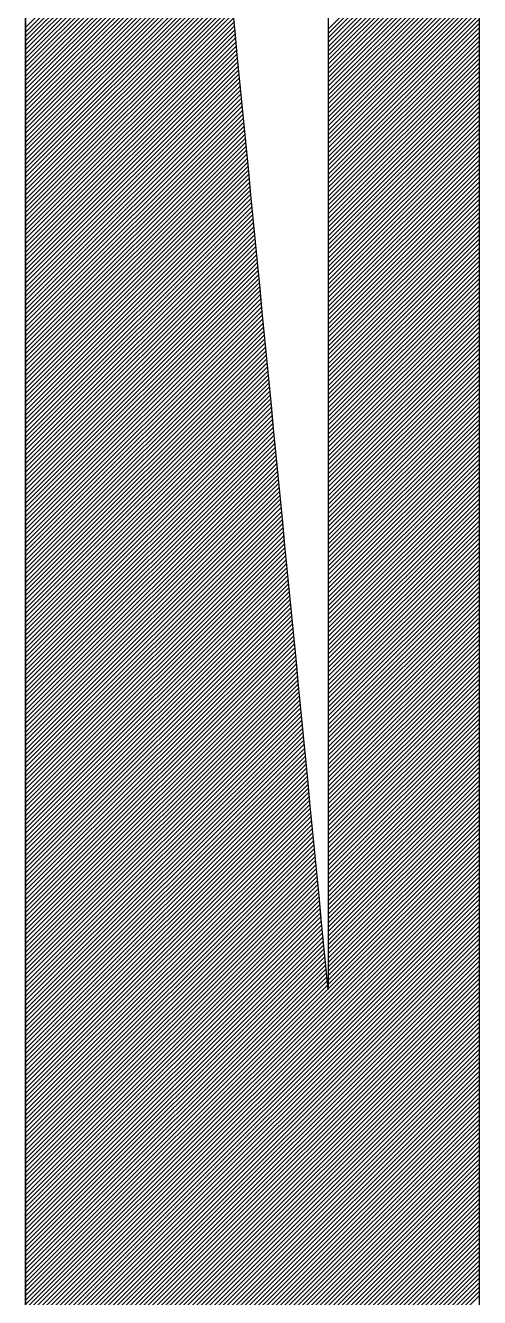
# Model space of a CAD drawing. Header units: inches. Extents: x 21 to 120937, y -15239 to 12027.
# Drawn here: x 41208.8119 to 41208.8692, y 12005.2932 to 12005.4541 of the extents above; entities that cross this region are included whole.
import ezdxf

# ---------------------------------------------------------------- set-up
doc = ezdxf.new("R2010")
doc.units = ezdxf.units.IN
doc.header["$MEASUREMENT"] = 0
doc.layers.add('ONDOCS', color=7, linetype='Continuous', lineweight=0)

# ---------------------------------------------------------------- blocks, each defined once
blk = doc.blocks.new('240A1')
at = {"layer": 'ONDOCS', "color": 7, "linetype": 'Continuous', "lineweight": -3, "ltscale": 100}
for p, q in [((1046099.8323, 286304.0565), (1046100.4442, 286304.6684)), ((1046099.8323, 286304.0424), (1046100.4454, 286304.6555)), ((1046099.8323, 286304.0282), (1046100.4467, 286304.6426)), ((1046099.8323, 286304.0141), (1046100.4479, 286304.6297)), ((1046099.8323, 286303.9999), (1046100.4492, 286304.6168)), ((1046099.8323, 286303.9858), (1046100.4504, 286304.604)), ((1046099.8323, 286303.9716), (1046100.4517, 286304.5911)), ((1046099.8323, 286303.9575), (1046100.4529, 286304.5782)), ((1046099.8323, 286303.9434), (1046100.4542, 286304.5653)), ((1046099.8323, 286303.9292), (1046100.4554, 286304.5524)), ((1046099.8323, 286303.9151), (1046100.4567, 286304.5395)), ((1046100.8034, 286304.0519), (1046101.289, 286304.5375)), ((1046099.8323, 286303.9009), (1046100.4579, 286304.5266)), ((1046099.8323, 286303.8868), (1046100.4592, 286304.5137)), ((1046099.8323, 286303.8726), (1046100.4604, 286304.5008)), ((1046099.8323, 286303.8585), (1046100.4617, 286304.4879)), ((1046100.8034, 286304.0377), (1046101.289, 286304.5233)), ((1046100.8034, 286304.0236), (1046101.289, 286304.5092)), ((1046100.8034, 286304.0095), (1046101.289, 286304.495)), ((1046099.8323, 286303.8444), (1046100.4629, 286304.475)), ((1046099.8323, 286303.8302), (1046100.4642, 286304.4622)), ((1046099.8323, 286303.8161), (1046100.4654, 286304.4493)), ((1046100.8034, 286303.9953), (1046101.289, 286304.4809)), ((1046100.8034, 286303.9812), (1046101.289, 286304.4668)), ((1046100.8034, 286303.967), (1046101.289, 286304.4526)), ((1046099.8323, 286303.8019), (1046100.4667, 286304.4364)), ((1046099.8323, 286303.7878), (1046100.4679, 286304.4235)), ((1046099.8323, 286303.7737), (1046100.4692, 286304.4106)), ((1046100.8034, 286303.9529), (1046101.289, 286304.4385)), ((1046100.8034, 286303.9387), (1046101.289, 286304.4243)), ((1046100.8034, 286303.9246), (1046101.289, 286304.4102)), ((1046099.8323, 286303.7595), (1046100.4704, 286304.3977)), ((1046099.8323, 286303.7454), (1046100.4717, 286304.3848)), ((1046099.8323, 286303.7312), (1046100.473, 286304.3719)), ((1046100.8034, 286303.9105), (1046101.289, 286304.3961)), ((1046100.8034, 286303.8963), (1046101.289, 286304.3819)), ((1046100.8034, 286303.8822), (1046101.289, 286304.3678)), ((1046099.8323, 286303.7171), (1046100.4742, 286304.359)), ((1046099.8323, 286303.7029), (1046100.4755, 286304.3461)), ((1046099.8323, 286303.6888), (1046100.4767, 286304.3332)), ((1046100.8034, 286303.868), (1046101.289, 286304.3536)), ((1046100.8034, 286303.8539), (1046101.289, 286304.3395)), ((1046100.8034, 286303.8397), (1046101.289, 286304.3253)), ((1046099.8323, 286303.6747), (1046100.478, 286304.3204)), ((1046099.8323, 286303.6605), (1046100.4792, 286304.3075)), ((1046099.8323, 286303.6464), (1046100.4805, 286304.2946)), ((1046100.8034, 286303.8256), (1046101.289, 286304.3112)), ((1046100.8034, 286303.8115), (1046101.289, 286304.2971)), ((1046099.8323, 286303.6322), (1046100.4817, 286304.2817)), ((1046099.8323, 286303.6181), (1046100.483, 286304.2688)), ((1046099.8323, 286303.6039), (1046100.4842, 286304.2559)), ((1046099.8323, 286303.5898), (1046100.4855, 286304.243)), ((1046100.8034, 286303.7973), (1046101.289, 286304.2829)), ((1046100.8034, 286303.7832), (1046101.289, 286304.2688)), ((1046100.8034, 286303.769), (1046101.289, 286304.2546)), ((1046099.8323, 286303.5757), (1046100.4867, 286304.2301)), ((1046099.8323, 286303.5615), (1046100.488, 286304.2172)), ((1046099.8323, 286303.5474), (1046100.4892, 286304.2043)), ((1046100.8034, 286303.7549), (1046101.289, 286304.2405)), ((1046100.8034, 286303.7408), (1046101.289, 286304.2263)), ((1046100.8034, 286303.7266), (1046101.289, 286304.2122)), ((1046099.8323, 286303.5332), (1046100.4905, 286304.1915)), ((1046099.8323, 286303.5191), (1046100.4917, 286304.1786)), ((1046099.8323, 286303.505), (1046100.493, 286304.1657)), ((1046100.8034, 286303.7125), (1046101.289, 286304.1981)), ((1046100.8034, 286303.6983), (1046101.289, 286304.1839)), ((1046100.8034, 286303.6842), (1046101.289, 286304.1698)), ((1046099.8323, 286303.4908), (1046100.4942, 286304.1528)), ((1046099.8323, 286303.4767), (1046100.4955, 286304.1399)), ((1046099.8323, 286303.4625), (1046100.4967, 286304.127)), ((1046100.8034, 286303.67), (1046101.289, 286304.1556)), ((1046100.8034, 286303.6559), (1046101.289, 286304.1415)), ((1046100.8034, 286303.6418), (1046101.289, 286304.1274)), ((1046099.8323, 286303.4484), (1046100.498, 286304.1141)), ((1046099.8323, 286303.4342), (1046100.4992, 286304.1012)), ((1046099.8323, 286303.4201), (1046100.5005, 286304.0883)), ((1046100.8034, 286303.6276), (1046101.289, 286304.1132)), ((1046100.8034, 286303.6135), (1046101.289, 286304.0991)), ((1046100.8034, 286303.5993), (1046101.289, 286304.0849)), ((1046099.8323, 286303.406), (1046100.5017, 286304.0754)), ((1046099.8323, 286303.3918), (1046100.503, 286304.0625)), ((1046099.8323, 286303.3777), (1046100.5042, 286304.0497)), ((1046100.8034, 286303.5852), (1046101.289, 286304.0708)), ((1046100.8034, 286303.571), (1046101.289, 286304.0566)), ((1046100.8034, 286303.5569), (1046101.289, 286304.0425)), ((1046099.8323, 286303.3635), (1046100.5055, 286304.0368)), ((1046099.8323, 286303.3494), (1046100.5067, 286304.0239)), ((1046099.8323, 286303.3352), (1046100.508, 286304.011)), ((1046099.8323, 286303.3211), (1046100.5092, 286303.9981)), ((1046100.8034, 286303.5428), (1046101.289, 286304.0284)), ((1046100.8034, 286303.5286), (1046101.289, 286304.0142)), ((1046100.8034, 286303.5145), (1046101.289, 286304.0001)), ((1046099.8323, 286303.307), (1046100.5105, 286303.9852)), ((1046099.8323, 286303.2928), (1046100.5117, 286303.9723)), ((1046099.8323, 286303.2787), (1046100.513, 286303.9594)), ((1046100.8034, 286303.5003), (1046101.289, 286303.9859)), ((1046100.8034, 286303.4862), (1046101.289, 286303.9718)), ((1046100.8034, 286303.472), (1046101.289, 286303.9576)), ((1046099.8323, 286303.2645), (1046100.5142, 286303.9465)), ((1046099.8323, 286303.2504), (1046100.5155, 286303.9336)), ((1046099.8323, 286303.2363), (1046100.5167, 286303.9207)), ((1046100.8034, 286303.4579), (1046101.289, 286303.9435)), ((1046100.8034, 286303.4438), (1046101.289, 286303.9294)), ((1046099.8323, 286303.2221), (1046100.518, 286303.9079)), ((1046099.8323, 286303.208), (1046100.5193, 286303.895)), ((1046099.8323, 286303.1938), (1046100.5205, 286303.8821)), ((1046100.8034, 286303.4296), (1046101.289, 286303.9152)), ((1046100.8034, 286303.4155), (1046101.289, 286303.9011)), ((1046100.8034, 286303.4013), (1046101.289, 286303.8869)), ((1046099.8323, 286303.1797), (1046100.5218, 286303.8692)), ((1046099.8323, 286303.1655), (1046100.523, 286303.8563)), ((1046099.8323, 286303.1514), (1046100.5243, 286303.8434)), ((1046100.8034, 286303.3872), (1046101.289, 286303.8728)), ((1046100.8034, 286303.3731), (1046101.289, 286303.8587)), ((1046100.8034, 286303.3589), (1046101.289, 286303.8445)), ((1046099.8323, 286303.1373), (1046100.5255, 286303.8305)), ((1046099.8323, 286303.1231), (1046100.5268, 286303.8176)), ((1046099.8323, 286303.109), (1046100.528, 286303.8047)), ((1046100.8034, 286303.3448), (1046101.289, 286303.8304)), ((1046100.8034, 286303.3306), (1046101.289, 286303.8162)), ((1046100.8034, 286303.3165), (1046101.289, 286303.8021)), ((1046099.8323, 286303.0948), (1046100.5293, 286303.7918)), ((1046099.8323, 286303.0807), (1046100.5305, 286303.7789)), ((1046099.8323, 286303.0665), (1046100.5318, 286303.7661)), ((1046099.8323, 286303.0524), (1046100.533, 286303.7532)), ((1046100.8034, 286303.3023), (1046101.289, 286303.7879)), ((1046100.8034, 286303.2882), (1046101.289, 286303.7738)), ((1046100.8034, 286303.2741), (1046101.289, 286303.7597)), ((1046099.8323, 286303.0383), (1046100.5343, 286303.7403)), ((1046099.8323, 286303.0241), (1046100.5355, 286303.7274)), ((1046099.8323, 286303.01), (1046100.5368, 286303.7145)), ((1046100.8034, 286303.2599), (1046101.289, 286303.7455)), ((1046100.8034, 286303.2458), (1046101.289, 286303.7314)), ((1046100.8034, 286303.2316), (1046101.289, 286303.7172)), ((1046099.8323, 286302.9958), (1046100.538, 286303.7016)), ((1046099.8323, 286302.9817), (1046100.5393, 286303.6887)), ((1046099.8323, 286302.9675), (1046100.5405, 286303.6758)), ((1046100.8034, 286303.2175), (1046101.289, 286303.7031)), ((1046100.8034, 286303.2033), (1046101.289, 286303.6889)), ((1046100.8034, 286303.1892), (1046101.289, 286303.6748)), ((1046099.8323, 286302.9534), (1046100.5418, 286303.6629)), ((1046099.8323, 286302.9393), (1046100.543, 286303.65)), ((1046099.8323, 286302.9251), (1046100.5443, 286303.6371)), ((1046100.8034, 286303.1751), (1046101.289, 286303.6607)), ((1046100.8034, 286303.1609), (1046101.289, 286303.6465)), ((1046100.8034, 286303.1468), (1046101.289, 286303.6324)), ((1046099.8323, 286302.911), (1046100.5455, 286303.6243)), ((1046099.8323, 286302.8968), (1046100.5468, 286303.6114)), ((1046099.8323, 286302.8827), (1046100.548, 286303.5985)), ((1046100.8034, 286303.1326), (1046101.289, 286303.6182)), ((1046100.8034, 286303.1185), (1046101.289, 286303.6041)), ((1046100.8034, 286303.1044), (1046101.289, 286303.5899)), ((1046099.8323, 286302.8686), (1046100.5493, 286303.5856)), ((1046099.8323, 286302.8544), (1046100.5505, 286303.5727)), ((1046099.8323, 286302.8403), (1046100.5518, 286303.5598)), ((1046100.8034, 286303.0902), (1046101.289, 286303.5758)), ((1046100.8034, 286303.0761), (1046101.289, 286303.5617)), ((1046099.8323, 286302.8261), (1046100.553, 286303.5469)), ((1046099.8323, 286302.812), (1046100.5543, 286303.534)), ((1046099.8323, 286302.7978), (1046100.5555, 286303.5211)), ((1046099.8323, 286302.7837), (1046100.5568, 286303.5082)), ((1046100.8034, 286303.0619), (1046101.289, 286303.5475)), ((1046100.8034, 286303.0478), (1046101.289, 286303.5334)), ((1046100.8034, 286303.0336), (1046101.289, 286303.5192)), ((1046099.8323, 286302.7696), (1046100.558, 286303.4953)), ((1046099.8323, 286302.7554), (1046100.5593, 286303.4825)), ((1046099.8323, 286302.7413), (1046100.5605, 286303.4696)), ((1046100.8034, 286303.0195), (1046101.289, 286303.5051)), ((1046100.8034, 286303.0054), (1046101.289, 286303.491)), ((1046100.8034, 286302.9912), (1046101.289, 286303.4768)), ((1046099.8323, 286302.7271), (1046100.5618, 286303.4567)), ((1046099.8323, 286302.713), (1046100.563, 286303.4438)), ((1046099.8323, 286302.6988), (1046100.5643, 286303.4309)), ((1046100.8034, 286302.9771), (1046101.289, 286303.4627)), ((1046100.8034, 286302.9629), (1046101.289, 286303.4485)), ((1046100.8034, 286302.9488), (1046101.289, 286303.4344)), ((1046099.8323, 286302.6847), (1046100.5656, 286303.418)), ((1046099.8323, 286302.6706), (1046100.5668, 286303.4051)), ((1046099.8323, 286302.6564), (1046100.5681, 286303.3922)), ((1046100.8034, 286302.9346), (1046101.289, 286303.4202)), ((1046100.8034, 286302.9205), (1046101.289, 286303.4061)), ((1046100.8034, 286302.9064), (1046101.289, 286303.392)), ((1046099.8323, 286302.6423), (1046100.5693, 286303.3793)), ((1046099.8323, 286302.6281), (1046100.5706, 286303.3664)), ((1046099.8323, 286302.614), (1046100.5718, 286303.3535)), ((1046100.8034, 286302.8922), (1046101.289, 286303.3778)), ((1046100.8034, 286302.8781), (1046101.289, 286303.3637)), ((1046100.8034, 286302.8639), (1046101.289, 286303.3495)), ((1046099.8323, 286302.5999), (1046100.5731, 286303.3407)), ((1046099.8323, 286302.5857), (1046100.5743, 286303.3278)), ((1046099.8323, 286302.5716), (1046100.5756, 286303.3149)), ((1046100.8034, 286302.8498), (1046101.289, 286303.3354)), ((1046100.8034, 286302.8357), (1046101.289, 286303.3212)), ((1046100.8034, 286302.8215), (1046101.289, 286303.3071)), ((1046099.8323, 286302.5574), (1046100.5768, 286303.302)), ((1046099.8323, 286302.5433), (1046100.5781, 286303.2891)), ((1046099.8323, 286302.5291), (1046100.5793, 286303.2762)), ((1046099.8323, 286302.515), (1046100.5806, 286303.2633)), ((1046100.8034, 286302.8074), (1046101.289, 286303.293)), ((1046100.8034, 286302.7932), (1046101.289, 286303.2788)), ((1046100.8034, 286302.7791), (1046101.289, 286303.2647)), ((1046099.8323, 286302.5009), (1046100.5818, 286303.2504)), ((1046099.8323, 286302.4867), (1046100.5831, 286303.2375)), ((1046099.8323, 286302.4726), (1046100.5843, 286303.2246)), ((1046100.8034, 286302.7649), (1046101.289, 286303.2505)), ((1046100.8034, 286302.7508), (1046101.289, 286303.2364)), ((1046100.8034, 286302.7367), (1046101.289, 286303.2223)), ((1046099.8323, 286302.4584), (1046100.5856, 286303.2118)), ((1046099.8323, 286302.4443), (1046100.5868, 286303.1989)), ((1046099.8323, 286302.4301), (1046100.5881, 286303.186)), ((1046100.8034, 286302.7225), (1046101.289, 286303.2081)), ((1046100.8034, 286302.7084), (1046101.289, 286303.194)), ((1046100.8034, 286302.6942), (1046101.289, 286303.1798)), ((1046099.8323, 286302.416), (1046100.5893, 286303.1731)), ((1046099.8323, 286302.4019), (1046100.5906, 286303.1602)), ((1046099.8323, 286302.3877), (1046100.5918, 286303.1473)), ((1046100.8034, 286302.6801), (1046101.289, 286303.1657)), ((1046100.8034, 286302.6659), (1046101.289, 286303.1515)), ((1046099.8323, 286302.3736), (1046100.5931, 286303.1344)), ((1046099.8323, 286302.3594), (1046100.5943, 286303.1215)), ((1046099.8323, 286302.3453), (1046100.5956, 286303.1086)), ((1046100.8034, 286302.6518), (1046101.289, 286303.1374)), ((1046100.8034, 286302.6377), (1046101.289, 286303.1233)), ((1046100.8034, 286302.6235), (1046101.289, 286303.1091)), ((1046099.8323, 286302.3312), (1046100.5968, 286303.0957)), ((1046099.8323, 286302.317), (1046100.5981, 286303.0828)), ((1046099.8323, 286302.3029), (1046100.5993, 286303.07)), ((1046100.8034, 286302.6094), (1046101.289, 286303.095)), ((1046100.8034, 286302.5952), (1046101.289, 286303.0808)), ((1046100.8034, 286302.5811), (1046101.289, 286303.0667)), ((1046099.8323, 286302.2887), (1046100.6006, 286303.0571)), ((1046099.8323, 286302.2746), (1046100.6018, 286303.0442)), ((1046099.8323, 286302.2604), (1046100.6031, 286303.0313)), ((1046099.8323, 286302.2463), (1046100.6043, 286303.0184)), ((1046100.8034, 286302.567), (1046101.289, 286303.0525)), ((1046100.8034, 286302.5528), (1046101.289, 286303.0384)), ((1046100.8034, 286302.5387), (1046101.289, 286303.0243)), ((1046099.8323, 286302.2322), (1046100.6056, 286303.0055)), ((1046099.8323, 286302.218), (1046100.6068, 286302.9926)), ((1046099.8323, 286302.2039), (1046100.6081, 286302.9797)), ((1046100.8034, 286302.5245), (1046101.289, 286303.0101)), ((1046100.8034, 286302.5104), (1046101.289, 286302.996)), ((1046100.8034, 286302.4962), (1046101.289, 286302.9818)), ((1046099.8323, 286302.1897), (1046100.6093, 286302.9668)), ((1046099.8323, 286302.1756), (1046100.6106, 286302.9539)), ((1046099.8323, 286302.1614), (1046100.6119, 286302.941)), ((1046100.8034, 286302.4821), (1046101.289, 286302.9677)), ((1046100.8034, 286302.468), (1046101.289, 286302.9536)), ((1046100.8034, 286302.4538), (1046101.289, 286302.9394)), ((1046099.8323, 286302.1473), (1046100.6131, 286302.9282)), ((1046099.8323, 286302.1332), (1046100.6144, 286302.9153)), ((1046099.8323, 286302.119), (1046100.6156, 286302.9024)), ((1046100.8034, 286302.4397), (1046101.289, 286302.9253)), ((1046100.8034, 286302.4255), (1046101.289, 286302.9111)), ((1046100.8034, 286302.4114), (1046101.289, 286302.897)), ((1046099.8323, 286302.1049), (1046100.6169, 286302.8895)), ((1046099.8323, 286302.0907), (1046100.6181, 286302.8766)), ((1046099.8323, 286302.0766), (1046100.6194, 286302.8637)), ((1046100.8034, 286302.3972), (1046101.289, 286302.8828)), ((1046100.8034, 286302.3831), (1046101.289, 286302.8687)), ((1046100.8034, 286302.369), (1046101.289, 286302.8546)), ((1046099.8323, 286302.0625), (1046100.6206, 286302.8508)), ((1046099.8323, 286302.0483), (1046100.6219, 286302.8379)), ((1046099.8323, 286302.0342), (1046100.6231, 286302.825)), ((1046099.8323, 286302.02), (1046100.6244, 286302.8121)), ((1046100.8034, 286302.3548), (1046101.289, 286302.8404)), ((1046100.8034, 286302.3407), (1046101.289, 286302.8263)), ((1046100.8034, 286302.3265), (1046101.289, 286302.8121)), ((1046099.8323, 286302.0059), (1046100.6256, 286302.7992)), ((1046099.8323, 286301.9917), (1046100.6269, 286302.7864)), ((1046099.8323, 286301.9776), (1046100.6281, 286302.7735)), ((1046100.8034, 286302.3124), (1046101.289, 286302.798)), ((1046100.8034, 286302.2983), (1046101.289, 286302.7838)), ((1046099.8323, 286301.9635), (1046100.6294, 286302.7606)), ((1046099.8323, 286301.9493), (1046100.6306, 286302.7477)), ((1046099.8323, 286301.9352), (1046100.6319, 286302.7348)), ((1046100.8034, 286302.2841), (1046101.289, 286302.7697)), ((1046100.8034, 286302.27), (1046101.289, 286302.7556)), ((1046100.8034, 286302.2558), (1046101.289, 286302.7414)), ((1046099.8323, 286301.921), (1046100.6331, 286302.7219)), ((1046099.8323, 286301.9069), (1046100.6344, 286302.709)), ((1046099.8323, 286301.8927), (1046100.6356, 286302.6961)), ((1046100.8034, 286302.2417), (1046101.289, 286302.7273)), ((1046100.8034, 286302.2275), (1046101.289, 286302.7131)), ((1046100.8034, 286302.2134), (1046101.289, 286302.699)), ((1046099.8323, 286301.8786), (1046100.6369, 286302.6832)), ((1046099.8323, 286301.8645), (1046100.6381, 286302.6703)), ((1046099.8323, 286301.8503), (1046100.6394, 286302.6574)), ((1046100.8034, 286302.1993), (1046101.289, 286302.6849)), ((1046100.8034, 286302.1851), (1046101.289, 286302.6707)), ((1046100.8034, 286302.171), (1046101.289, 286302.6566)), ((1046099.8323, 286301.8362), (1046100.6406, 286302.6446)), ((1046099.8323, 286301.822), (1046100.6419, 286302.6317)), ((1046099.8323, 286301.8079), (1046100.6431, 286302.6188)), ((1046100.8034, 286302.1568), (1046101.289, 286302.6424)), ((1046100.8034, 286302.1427), (1046101.289, 286302.6283)), ((1046100.8034, 286302.1285), (1046101.289, 286302.6141)), ((1046099.8323, 286301.7938), (1046100.6444, 286302.6059)), ((1046099.8323, 286301.7796), (1046100.6456, 286302.593)), ((1046099.8323, 286301.7655), (1046100.6469, 286302.5801)), ((1046099.8323, 286301.7513), (1046100.6481, 286302.5672)), ((1046100.8034, 286302.1144), (1046101.289, 286302.6)), ((1046100.8034, 286302.1003), (1046101.289, 286302.5859)), ((1046100.8034, 286302.0861), (1046101.289, 286302.5717)), ((1046099.8323, 286301.7372), (1046100.6494, 286302.5543)), ((1046099.8323, 286301.723), (1046100.6506, 286302.5414)), ((1046099.8323, 286301.7089), (1046100.6519, 286302.5285)), ((1046100.8034, 286302.072), (1046101.289, 286302.5576)), ((1046100.8034, 286302.0578), (1046101.289, 286302.5434)), ((1046100.8034, 286302.0437), (1046101.289, 286302.5293)), ((1046099.8323, 286301.6948), (1046100.6531, 286302.5156)), ((1046099.8323, 286301.6806), (1046100.6544, 286302.5028)), ((1046099.8323, 286301.6665), (1046100.6556, 286302.4899)), ((1046100.8034, 286302.0296), (1046101.289, 286302.5151)), ((1046100.8034, 286302.0154), (1046101.289, 286302.501)), ((1046100.8034, 286302.0013), (1046101.289, 286302.4869)), ((1046099.8323, 286301.6523), (1046100.6569, 286302.477)), ((1046099.8323, 286301.6382), (1046100.6582, 286302.4641)), ((1046099.8323, 286301.624), (1046100.6594, 286302.4512)), ((1046100.8034, 286301.9871), (1046101.289, 286302.4727)), ((1046100.8034, 286301.973), (1046101.289, 286302.4586)), ((1046100.8034, 286301.9588), (1046101.289, 286302.4444)), ((1046099.8323, 286301.6099), (1046100.6607, 286302.4383)), ((1046099.8323, 286301.5958), (1046100.6619, 286302.4254)), ((1046099.8323, 286301.5816), (1046100.6632, 286302.4125)), ((1046100.8034, 286301.9447), (1046101.289, 286302.4303)), ((1046100.8034, 286301.9306), (1046101.289, 286302.4162)), ((1046099.8323, 286301.5675), (1046100.6644, 286302.3996)), ((1046099.8323, 286301.5533), (1046100.6657, 286302.3867)), ((1046099.8323, 286301.5392), (1046100.6669, 286302.3739)), ((1046100.8034, 286301.9164), (1046101.289, 286302.402)), ((1046100.8034, 286301.9023), (1046101.289, 286302.3879)), ((1046100.8034, 286301.8881), (1046101.289, 286302.3737)), ((1046099.8323, 286301.5251), (1046100.6682, 286302.361)), ((1046099.8323, 286301.5109), (1046100.6694, 286302.3481)), ((1046099.8323, 286301.4968), (1046100.6707, 286302.3352)), ((1046099.8323, 286301.4826), (1046100.6719, 286302.3223)), ((1046100.8034, 286301.874), (1046101.289, 286302.3596)), ((1046100.8034, 286301.8598), (1046101.289, 286302.3454)), ((1046100.8034, 286301.8457), (1046101.289, 286302.3313)), ((1046099.8323, 286301.4685), (1046100.6732, 286302.3094)), ((1046099.8323, 286301.4543), (1046100.6744, 286302.2965)), ((1046099.8323, 286301.4402), (1046100.6757, 286302.2836)), ((1046100.8034, 286301.8316), (1046101.289, 286302.3172)), ((1046100.8034, 286301.8174), (1046101.289, 286302.303)), ((1046100.8034, 286301.8033), (1046101.289, 286302.2889)), ((1046099.8323, 286301.4261), (1046100.6769, 286302.2707)), ((1046099.8323, 286301.4119), (1046100.6782, 286302.2578)), ((1046099.8323, 286301.3978), (1046100.6794, 286302.2449)), ((1046100.8034, 286301.7891), (1046101.289, 286302.2747)), ((1046100.8034, 286301.775), (1046101.289, 286302.2606)), ((1046100.8034, 286301.7609), (1046101.289, 286302.2464)), ((1046099.8323, 286301.3836), (1046100.6807, 286302.2321)), ((1046099.8323, 286301.3695), (1046100.6819, 286302.2192)), ((1046099.8323, 286301.3553), (1046100.6832, 286302.2063)), ((1046100.8034, 286301.7467), (1046101.289, 286302.2323)), ((1046100.8034, 286301.7326), (1046101.289, 286302.2182)), ((1046100.8034, 286301.7184), (1046101.289, 286302.204)), ((1046099.8323, 286301.3412), (1046100.6844, 286302.1934)), ((1046099.8323, 286301.3271), (1046100.6857, 286302.1805)), ((1046099.8323, 286301.3129), (1046100.6869, 286302.1676)), ((1046100.8034, 286301.7043), (1046101.289, 286302.1899)), ((1046100.8034, 286301.6901), (1046101.289, 286302.1757)), ((1046100.8034, 286301.676), (1046101.289, 286302.1616)), ((1046099.8323, 286301.2988), (1046100.6882, 286302.1547)), ((1046099.8323, 286301.2846), (1046100.6894, 286302.1418)), ((1046099.8323, 286301.2705), (1046100.6907, 286302.1289)), ((1046100.8034, 286301.6619), (1046101.289, 286302.1475)), ((1046100.8034, 286301.6477), (1046101.289, 286302.1333)), ((1046100.8034, 286301.6336), (1046101.289, 286302.1192)), ((1046099.8323, 286301.2564), (1046100.6919, 286302.116)), ((1046099.8323, 286301.2422), (1046100.6932, 286302.1031)), ((1046099.8323, 286301.2281), (1046100.6944, 286302.0903)), ((1046099.8323, 286301.2139), (1046100.6957, 286302.0774)), ((1046100.8034, 286301.6194), (1046101.289, 286302.105)), ((1046100.8034, 286301.6053), (1046101.289, 286302.0909)), ((1046100.8034, 286301.5911), (1046101.289, 286302.0767)), ((1046099.8323, 286301.1998), (1046100.6969, 286302.0645)), ((1046099.8323, 286301.1856), (1046100.6982, 286302.0516)), ((1046099.8323, 286301.1715), (1046100.6994, 286302.0387)), ((1046100.8034, 286301.577), (1046101.289, 286302.0626)), ((1046100.8034, 286301.5629), (1046101.289, 286302.0485)), ((1046099.8323, 286301.1574), (1046100.7007, 286302.0258)), ((1046099.8323, 286301.1432), (1046100.7019, 286302.0129)), ((1046099.8323, 286301.1291), (1046100.7032, 286302)), ((1046100.8034, 286301.5487), (1046101.289, 286302.0343)), ((1046100.8034, 286301.5346), (1046101.289, 286302.0202)), ((1046100.8034, 286301.5204), (1046101.289, 286302.006)), ((1046099.8323, 286301.1149), (1046100.7045, 286301.9871)), ((1046099.8323, 286301.1008), (1046100.7057, 286301.9742)), ((1046099.8323, 286301.0866), (1046100.707, 286301.9613)), ((1046100.8034, 286301.5063), (1046101.289, 286301.9919)), ((1046100.8034, 286301.4922), (1046101.289, 286301.9777)), ((1046100.8034, 286301.478), (1046101.289, 286301.9636)), ((1046099.8323, 286301.0725), (1046100.7082, 286301.9485)), ((1046099.8323, 286301.0584), (1046100.7095, 286301.9356)), ((1046099.8323, 286301.0442), (1046100.7107, 286301.9227)), ((1046100.8034, 286301.4639), (1046101.289, 286301.9495)), ((1046100.8034, 286301.4497), (1046101.289, 286301.9353)), ((1046100.8034, 286301.4356), (1046101.289, 286301.9212)), ((1046099.8323, 286301.0301), (1046100.712, 286301.9098)), ((1046099.8323, 286301.0159), (1046100.7132, 286301.8969)), ((1046099.8323, 286301.0018), (1046100.7145, 286301.884)), ((1046100.8034, 286301.4214), (1046101.289, 286301.907)), ((1046100.8034, 286301.4073), (1046101.289, 286301.8929)), ((1046100.8034, 286301.3932), (1046101.289, 286301.8788)), ((1046099.8323, 286300.9877), (1046100.7157, 286301.8711)), ((1046099.8323, 286300.9735), (1046100.717, 286301.8582)), ((1046099.8323, 286300.9594), (1046100.7182, 286301.8453)), ((1046099.8323, 286300.9452), (1046100.7195, 286301.8324)), ((1046100.8034, 286301.379), (1046101.289, 286301.8646)), ((1046100.8034, 286301.3649), (1046101.289, 286301.8505)), ((1046100.8034, 286301.3507), (1046101.289, 286301.8363)), ((1046099.8323, 286300.9311), (1046100.7207, 286301.8195)), ((1046099.8323, 286300.9169), (1046100.722, 286301.8067)), ((1046099.8323, 286300.9028), (1046100.7232, 286301.7938)), ((1046100.8034, 286301.3366), (1046101.289, 286301.8222)), ((1046100.8034, 286301.3224), (1046101.289, 286301.808)), ((1046100.8034, 286301.3083), (1046101.289, 286301.7939)), ((1046099.8323, 286300.8887), (1046100.7245, 286301.7809)), ((1046099.8323, 286300.8745), (1046100.7257, 286301.768)), ((1046099.8323, 286300.8604), (1046100.727, 286301.7551)), ((1046100.8034, 286301.2942), (1046101.289, 286301.7798)), ((1046100.8034, 286301.28), (1046101.289, 286301.7656)), ((1046100.8034, 286301.2659), (1046101.289, 286301.7515)), ((1046099.8323, 286300.8462), (1046100.7282, 286301.7422)), ((1046099.8323, 286300.8321), (1046100.7295, 286301.7293)), ((1046099.8323, 286300.8179), (1046100.7307, 286301.7164)), ((1046100.8034, 286301.2517), (1046101.289, 286301.7373)), ((1046100.8034, 286301.2376), (1046101.289, 286301.7232)), ((1046100.8034, 286301.2235), (1046101.289, 286301.709)), ((1046099.8323, 286300.8038), (1046100.732, 286301.7035)), ((1046099.8323, 286300.7897), (1046100.7332, 286301.6906)), ((1046099.8323, 286300.7755), (1046100.7345, 286301.6777)), ((1046100.8034, 286301.2093), (1046101.289, 286301.6949)), ((1046100.8034, 286301.1952), (1046101.289, 286301.6808)), ((1046099.8323, 286300.7614), (1046100.7357, 286301.6649)), ((1046099.8323, 286300.7472), (1046100.737, 286301.652)), ((1046099.8323, 286300.7331), (1046100.7382, 286301.6391)), ((1046100.8034, 286301.181), (1046101.289, 286301.6666)), ((1046100.8034, 286301.1669), (1046101.289, 286301.6525)), ((1046100.8034, 286301.1527), (1046101.289, 286301.6383)), ((1046099.8323, 286300.719), (1046100.7395, 286301.6262)), ((1046099.8323, 286300.7048), (1046100.7407, 286301.6133)), ((1046099.8323, 286300.6907), (1046100.742, 286301.6004)), ((1046099.8323, 286300.6765), (1046100.7432, 286301.5875)), ((1046100.8034, 286301.1386), (1046101.289, 286301.6242)), ((1046100.8034, 286301.1245), (1046101.289, 286301.6101)), ((1046100.8034, 286301.1103), (1046101.289, 286301.5959)), ((1046099.8323, 286300.6624), (1046100.7445, 286301.5746)), ((1046099.8323, 286300.6482), (1046100.7457, 286301.5617)), ((1046099.8323, 286300.6341), (1046100.747, 286301.5488)), ((1046100.8034, 286301.0962), (1046101.289, 286301.5818)), ((1046100.8034, 286301.082), (1046101.289, 286301.5676)), ((1046100.8034, 286301.0679), (1046101.289, 286301.5535)), ((1046099.8323, 286300.62), (1046100.7482, 286301.5359)), ((1046099.8323, 286300.6058), (1046100.7495, 286301.5231)), ((1046099.8323, 286300.5917), (1046100.7508, 286301.5102)), ((1046100.8034, 286301.0537), (1046101.289, 286301.5393)), ((1046100.8034, 286301.0396), (1046101.289, 286301.5252)), ((1046100.8034, 286301.0255), (1046101.289, 286301.5111)), ((1046099.8323, 286300.5775), (1046100.752, 286301.4973)), ((1046099.8323, 286300.5634), (1046100.7533, 286301.4844)), ((1046099.8323, 286300.5492), (1046100.7545, 286301.4715)), ((1046100.8034, 286301.0113), (1046101.289, 286301.4969)), ((1046100.8034, 286300.9972), (1046101.289, 286301.4828)), ((1046100.8034, 286300.983), (1046101.289, 286301.4686)), ((1046099.8323, 286300.5351), (1046100.7558, 286301.4586)), ((1046099.8323, 286300.521), (1046100.757, 286301.4457)), ((1046099.8323, 286299.9836), (1046101.289, 286301.4403)), ((1046099.8323, 286300.5068), (1046100.7583, 286301.4328)), ((1046099.8323, 286299.9694), (1046101.289, 286301.4262)), ((1046100.8034, 286300.9689), (1046101.289, 286301.4545)), ((1046099.8323, 286300.4927), (1046100.7595, 286301.4199)), ((1046099.8323, 286299.9553), (1046101.289, 286301.4121)), ((1046099.8323, 286300.4785), (1046100.7608, 286301.407)), ((1046099.8323, 286299.9411), (1046101.289, 286301.3979)), ((1046099.8323, 286300.4644), (1046100.762, 286301.3942)), ((1046099.8323, 286299.927), (1046101.289, 286301.3838)), ((1046099.8323, 286300.4502), (1046100.7633, 286301.3813)), ((1046099.8323, 286299.9128), (1046101.289, 286301.3696)), ((1046099.8323, 286300.4361), (1046100.7645, 286301.3684)), ((1046099.8323, 286300.422), (1046100.7658, 286301.3555)), ((1046099.8323, 286299.8987), (1046101.289, 286301.3555)), ((1046099.8323, 286300.4078), (1046100.767, 286301.3426)), ((1046099.8323, 286299.8846), (1046101.289, 286301.3413)), ((1046099.8323, 286300.3937), (1046100.7683, 286301.3297)), ((1046099.8323, 286299.8704), (1046101.289, 286301.3272)), ((1046099.8323, 286300.3795), (1046100.7695, 286301.3168)), ((1046099.8323, 286299.8563), (1046101.289, 286301.3131)), ((1046099.8323, 286300.3654), (1046100.7708, 286301.3039)), ((1046099.8323, 286299.8421), (1046101.289, 286301.2989)), ((1046099.8323, 286300.3513), (1046100.772, 286301.291)), ((1046099.8323, 286299.828), (1046101.289, 286301.2848)), ((1046099.8323, 286300.3371), (1046100.7733, 286301.2781)), ((1046099.8323, 286299.8139), (1046101.289, 286301.2706)), ((1046099.8323, 286300.323), (1046100.7745, 286301.2652)), ((1046099.8323, 286299.7997), (1046101.289, 286301.2565)), ((1046099.8323, 286300.3088), (1046100.7758, 286301.2524)), ((1046099.8323, 286299.7856), (1046101.289, 286301.2424)), ((1046099.8323, 286300.2947), (1046100.777, 286301.2395)), ((1046099.8323, 286299.7714), (1046101.289, 286301.2282)), ((1046099.8323, 286300.2805), (1046100.7783, 286301.2266)), ((1046099.8323, 286299.7573), (1046101.289, 286301.2141)), ((1046099.8323, 286300.2664), (1046100.7795, 286301.2137)), ((1046099.8323, 286300.2523), (1046100.7808, 286301.2008)), ((1046099.8323, 286299.7431), (1046101.289, 286301.1999)), ((1046099.8323, 286300.2381), (1046100.782, 286301.1879)), ((1046099.8323, 286299.729), (1046101.289, 286301.1858)), ((1046099.8323, 286300.224), (1046100.7833, 286301.175)), ((1046099.8323, 286299.7149), (1046101.289, 286301.1716)), ((1046099.8323, 286300.2098), (1046100.7845, 286301.1621)), ((1046099.8323, 286299.7007), (1046101.289, 286301.1575)), ((1046099.8323, 286300.1957), (1046100.7858, 286301.1492)), ((1046099.8323, 286299.6866), (1046101.289, 286301.1434)), ((1046099.8323, 286300.1815), (1046100.787, 286301.1363)), ((1046099.8323, 286299.6724), (1046101.289, 286301.1292)), ((1046099.8323, 286300.1674), (1046100.7883, 286301.1234)), ((1046099.8323, 286299.6583), (1046101.289, 286301.1151)), ((1046099.8323, 286300.1533), (1046100.7895, 286301.1106)), ((1046099.8323, 286299.6441), (1046101.289, 286301.1009)), ((1046099.8323, 286300.1391), (1046100.7908, 286301.0977)), ((1046099.8323, 286299.63), (1046101.289, 286301.0868)), ((1046099.8323, 286300.125), (1046100.792, 286301.0848)), ((1046099.8323, 286299.6159), (1046101.289, 286301.0726)), ((1046099.8323, 286300.1108), (1046100.7933, 286301.0719)), ((1046099.8323, 286300.0967), (1046100.7945, 286301.059)), ((1046099.8323, 286299.6017), (1046101.289, 286301.0585)), ((1046099.8323, 286300.0826), (1046100.7958, 286301.0461)), ((1046099.8323, 286299.5876), (1046101.289, 286301.0444)), ((1046099.8323, 286300.0684), (1046100.7971, 286301.0332)), ((1046099.8323, 286299.5734), (1046101.289, 286301.0302)), ((1046099.8323, 286300.0543), (1046100.7983, 286301.0203)), ((1046099.8323, 286299.5593), (1046101.289, 286301.0161)), ((1046099.8323, 286300.0401), (1046100.7996, 286301.0074)), ((1046099.8323, 286299.5452), (1046101.289, 286301.0019)), ((1046099.8323, 286300.026), (1046100.8008, 286300.9945)), ((1046099.8323, 286299.531), (1046101.289, 286300.9878)), ((1046099.8323, 286300.0118), (1046100.8021, 286300.9816)), ((1046099.8323, 286299.5169), (1046101.289, 286300.9737)), ((1046099.8323, 286299.9977), (1046100.8033, 286300.9688)), ((1046099.8323, 286299.5027), (1046101.289, 286300.9595)), ((1046099.8323, 286299.4886), (1046101.289, 286300.9454)), ((1046099.8323, 286299.4744), (1046101.289, 286300.9312)), ((1046099.8323, 286299.4603), (1046101.289, 286300.9171)), ((1046099.8323, 286299.4462), (1046101.289, 286300.9029)), ((1046099.8323, 286299.432), (1046101.289, 286300.8888)), ((1046099.8323, 286299.4179), (1046101.289, 286300.8747)), ((1046099.8323, 286299.4037), (1046101.289, 286300.8605)), ((1046099.8323, 286299.3896), (1046101.289, 286300.8464)), ((1046099.8323, 286299.3754), (1046101.289, 286300.8322)), ((1046099.8323, 286299.3613), (1046101.289, 286300.8181)), ((1046099.8323, 286299.3472), (1046101.289, 286300.8039)), ((1046099.8323, 286299.333), (1046101.289, 286300.7898)), ((1046099.8323, 286299.3189), (1046101.289, 286300.7757)), ((1046099.8323, 286299.3047), (1046101.289, 286300.7615)), ((1046099.8323, 286299.2906), (1046101.289, 286300.7474)), ((1046099.8323, 286299.2765), (1046101.289, 286300.7332)), ((1046099.8323, 286299.2623), (1046101.289, 286300.7191)), ((1046099.8323, 286299.2482), (1046101.289, 286300.705)), ((1046099.8323, 286299.234), (1046101.289, 286300.6908)), ((1046099.8323, 286299.2199), (1046101.289, 286300.6767)), ((1046099.8323, 286299.2057), (1046101.289, 286300.6625)), ((1046099.8323, 286299.1916), (1046101.289, 286300.6484)), ((1046099.8323, 286299.1775), (1046101.289, 286300.6342)), ((1046099.8323, 286299.1633), (1046101.289, 286300.6201)), ((1046099.8323, 286299.1492), (1046101.289, 286300.606)), ((1046099.8323, 286299.135), (1046101.289, 286300.5918)), ((1046099.8323, 286299.1209), (1046101.289, 286300.5777)), ((1046099.8323, 286299.1067), (1046101.289, 286300.5635)), ((1046099.8323, 286299.0926), (1046101.289, 286300.5494)), ((1046099.8323, 286299.0785), (1046101.289, 286300.5352)), ((1046099.8323, 286299.0643), (1046101.289, 286300.5211)), ((1046099.8323, 286299.0502), (1046101.289, 286300.507)), ((1046099.8323, 286299.036), (1046101.289, 286300.4928)), ((1046099.8323, 286299.0219), (1046101.289, 286300.4787)), ((1046099.8323, 286299.0078), (1046101.289, 286300.4645)), ((1046099.8323, 286298.9936), (1046101.289, 286300.4504)), ((1046099.8323, 286298.9795), (1046101.289, 286300.4363)), ((1046099.8323, 286298.9653), (1046101.289, 286300.4221)), ((1046099.8323, 286298.9512), (1046101.289, 286300.408)), ((1046099.8323, 286298.937), (1046101.289, 286300.3938)), ((1046099.8323, 286298.9229), (1046101.289, 286300.3797)), ((1046099.8323, 286298.9088), (1046101.289, 286300.3655)), ((1046099.8323, 286298.8946), (1046101.289, 286300.3514)), ((1046099.8323, 286298.8805), (1046101.289, 286300.3373)), ((1046099.8323, 286298.8663), (1046101.289, 286300.3231)), ((1046099.8323, 286298.8522), (1046101.289, 286300.309)), ((1046099.8323, 286298.838), (1046101.289, 286300.2948)), ((1046099.8323, 286298.8239), (1046101.289, 286300.2807)), ((1046099.8323, 286298.8098), (1046101.289, 286300.2665)), ((1046099.8323, 286298.7956), (1046101.289, 286300.2524)), ((1046099.8323, 286298.7815), (1046101.289, 286300.2383)), ((1046099.8323, 286298.7673), (1046101.289, 286300.2241)), ((1046099.8323, 286298.7532), (1046101.289, 286300.21)), ((1046099.8323, 286298.7391), (1046101.289, 286300.1958)), ((1046099.8323, 286298.7249), (1046101.289, 286300.1817)), ((1046099.8323, 286298.7108), (1046101.289, 286300.1676)), ((1046099.8323, 286298.6966), (1046101.289, 286300.1534)), ((1046099.8323, 286298.6825), (1046101.289, 286300.1393)), ((1046099.8323, 286298.6683), (1046101.289, 286300.1251)), ((1046099.8323, 286298.6542), (1046101.289, 286300.111)), ((1046099.8323, 286298.6401), (1046101.289, 286300.0968)), ((1046099.8323, 286298.6259), (1046101.289, 286300.0827)), ((1046099.8323, 286298.6118), (1046101.289, 286300.0686)), ((1046099.8323, 286298.5976), (1046101.289, 286300.0544)), ((1046099.8323, 286298.5835), (1046101.289, 286300.0403)), ((1046099.8323, 286298.5693), (1046101.289, 286300.0261)), ((1046099.8323, 286298.5552), (1046101.289, 286300.012)), ((1046099.8323, 286298.5411), (1046101.289, 286299.9978)), ((1046099.8323, 286298.5269), (1046101.289, 286299.9837))]:
    blk.add_line(p, q, dxfattribs=at)
for points, knots in [([(1046100.3335, 286298.7187), (1046100.3335, 286297.0664), (1046100.3335, 286295.4141), (1046100.3335, 286293.7617), (1046100.1664, 286293.7617), (1046099.9993, 286293.7617), (1046099.8323, 286293.7617), (1046099.8323, 286297.6922), (1046099.8323, 286301.6226), (1046099.8323, 286305.5531), (1046099.9225, 286305.5957), (1046100.0112, 286305.6418), (1046100.1029, 286305.6809), (1046100.1798, 286305.7137), (1046100.2591, 286305.7407), (1046100.3372, 286305.7705), (1046100.4926, 286304.1695), (1046100.648, 286302.5684), (1046100.8034, 286300.9673), (1046100.8034, 286302.6186), (1046100.8034, 286304.2699), (1046100.8034, 286305.9212), (1046100.8929, 286305.9452), (1046100.9814, 286305.9733), (1046101.0717, 286305.9932), (1046101.1434, 286306.009), (1046101.2166, 286306.0183), (1046101.289, 286306.0308), (1046101.289, 286301.9411), (1046101.289, 286297.8514), (1046101.289, 286293.7617), (1046101.1272, 286293.7617), (1046100.9653, 286293.7617), (1046100.8034, 286293.7617), (1046100.6468, 286295.4141), (1046100.4902, 286297.0664), (1046100.3335, 286298.7187)], [0, 0, 0, 0, 0.047619, 0.047619, 0.047619, 0.095238, 0.095238, 0.095238, 0.142857, 0.142857, 0.142857, 0.220586, 0.220586, 0.220586, 0.285714, 0.285714, 0.285714, 0.428571, 0.428571, 0.428571, 0.571429, 0.571429, 0.571429, 0.651061, 0.651061, 0.651061, 0.714286, 0.714286, 0.714286, 0.785714, 0.785714, 0.785714, 0.857143, 0.857143, 0.857143, 1, 1, 1, 1]), ([(1046100.3335, 286298.7187), (1046100.3335, 286297.0664), (1046100.3335, 286295.4141), (1046100.3335, 286293.7617), (1046100.1664, 286293.7617), (1046099.9993, 286293.7617), (1046099.8323, 286293.7617), (1046099.8323, 286297.6922), (1046099.8323, 286301.6226), (1046099.8323, 286305.5531), (1046099.9225, 286305.5957), (1046100.0112, 286305.6418), (1046100.1029, 286305.6809), (1046100.1798, 286305.7137), (1046100.2591, 286305.7407), (1046100.3372, 286305.7705)], [0, 0, 0, 0, 0.166667, 0.166667, 0.166667, 0.333333, 0.333333, 0.333333, 0.5, 0.5, 0.5, 0.772052, 0.772052, 0.772052, 1, 1, 1, 1])]:
    blk.add_open_spline(points, degree=3, knots=knots, dxfattribs=at)

msp = doc.modelspace()

# ---------------------------------------------------------------- block references
at = {"xscale": 0.03937007874015748, "yscale": 0.03937007874015748, "zscale": 0.03937007874015748}
msp.add_blockref('240A1', (23.77912, 733.6406), dxfattribs=at)

doc.saveas('drawing.dxf')
